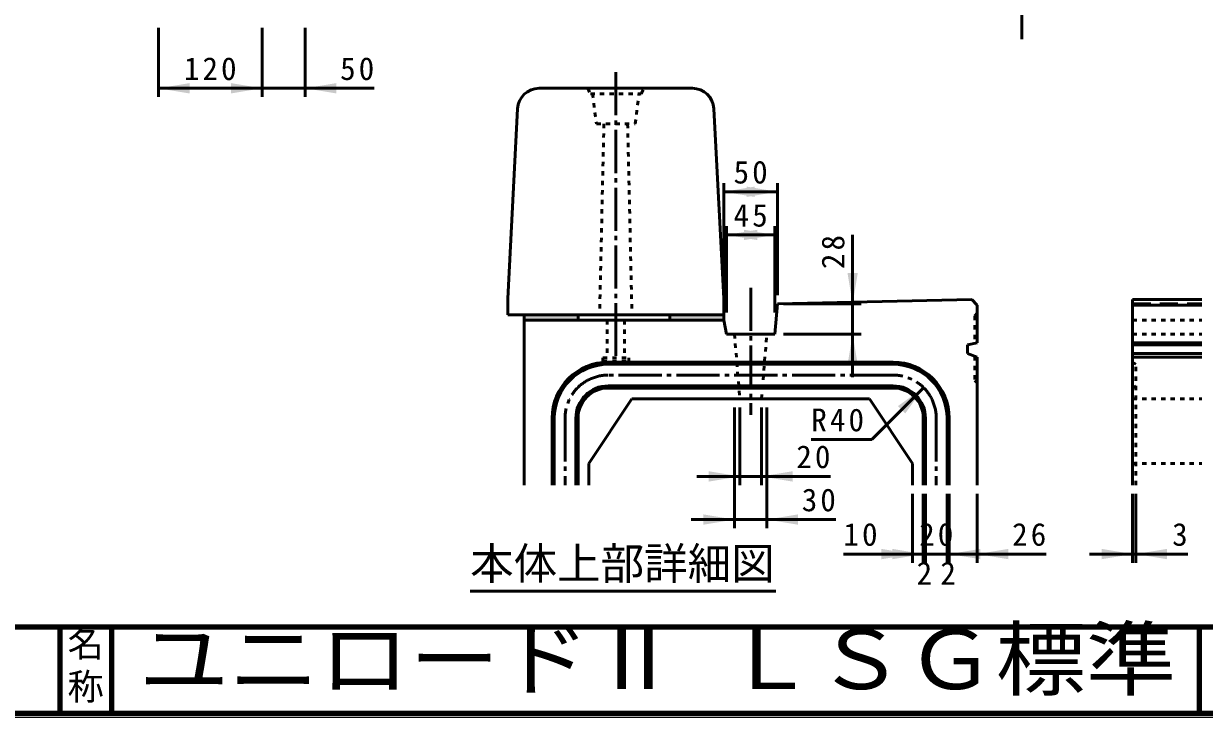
# Model space of a CAD drawing. Units: millimetres, scale not verified. Extents: x 100 to 4105, y 100 to 2870.
# Drawn here: x 1778 to 3146, y 100 to 904 of the extents above; entities that cross this region are included whole.
import ezdxf
from ezdxf.enums import TextEntityAlignment as Align

# ---------------------------------------------------------------- set-up
doc = ezdxf.new("R2010")
doc.units = ezdxf.units.MM
doc.header["$LTSCALE"] = 5
for name, pattern in [('USER1', [2.2, 1, -1.2]), ('USER2', [13.4, 10, -1.2, 1, -1.2]), ('USER4', [6.3, 4.2, -2.1])]:
    doc.linetypes.add(name, pattern=pattern)
doc.layers.add('V-nasSTD', color=7, linetype='Continuous', lineweight=35)
doc.styles.add('ＭＳ ゴシック', font='')
doc.styles.get('ＭＳ ゴシック').set_extended_font_data('MS Gothic')

msp = doc.modelspace()

# ---------------------------------------------------------------- hatches: boundary and pattern name
at = {"layer": 'V-nasSTD'}
for points in [[(1970.35, 835.38), (1934.35, 829.38), (1970.35, 823.38)], [(2018.35, 823.38), (2054.35, 829.38), (2018.35, 835.38)], [(2140.35, 835.38), (2104.35, 829.38), (2140.35, 823.38)], [(2625.086, 715.376), (2589.086, 709.376), (2625.086, 703.376)], [(2615.586, 703.376), (2651.586, 709.376), (2615.586, 715.376)], [(2628.211, 665.376), (2592.211, 659.376), (2628.211, 653.376)], [(2612.461, 653.376), (2648.461, 659.376), (2612.461, 665.376)], [(2744.461, 615.376), (2738.461, 579.376), (2732.461, 615.376)], [(2420.336, 560.626), (2420.336, 566.876), (2357.836, 566.876), (2357.836, 560.626)], [(2589.086, 560.626), (2589.086, 566.876), (2526.586, 566.876), (2526.586, 560.626)], [(2744.461, 508.376), (2738.461, 544.376), (2732.461, 508.376)], [(2799.478, 452.533), (2820.691, 482.231), (2790.993, 461.018)], [(2571.836, 373.376), (2607.836, 379.376), (2571.836, 385.376)], [(2668.836, 385.376), (2632.836, 379.376), (2668.836, 373.376)], [(2565.586, 323.376), (2601.586, 329.376), (2565.586, 335.376)], [(2675.086, 335.376), (2639.086, 329.376), (2675.086, 323.376)], [(2771.836, 283.376), (2807.836, 289.376), (2771.836, 295.376)], [(2784.336, 283.376), (2820.336, 289.376), (2784.336, 295.376)], [(2886.336, 295.376), (2850.336, 289.376), (2886.336, 283.376)], [(2918.836, 295.376), (2882.836, 289.376), (2918.836, 283.376)], [(3026.836, 283.376), (3062.836, 289.376), (3026.836, 295.376)], [(3102.586, 295.376), (3066.586, 289.376), (3102.586, 283.376)]]:
    msp.add_hatch(color=256, dxfattribs=at).paths.add_polyline_path(points)

# ---------------------------------------------------------------- linework, layer by layer
at = {"layer": 'V-nasSTD', "linetype": 'USER2', "lineweight": 50}
for p, q in [((2934.35, 1606.38), (2934.35, 884.38)), ((2464.086, 848.126), (2464.086, 548.126)), ((2620.336, 598.126), (2620.336, 450.626)), ((2464.086, 569.376), (2464.086, 513.126)), ((2785.336, 496.876), (2455.336, 496.876)), ((2405.336, 446.876), (2405.336, 369.376)), ((2835.336, 446.876), (2835.336, 369.376))]:
    msp.add_line(p, q, dxfattribs=at)
at = {"layer": 'V-nasSTD', "lineweight": 50}
for p, q in [((1934.35, 899.38), (1934.35, 819.38)), ((2054.35, 899.38), (2054.35, 819.38)), ((2104.35, 899.38), (2104.35, 819.38)), ((1934.35, 829.38), (2054.35, 829.38)), ((2054.35, 829.38), (2104.35, 829.38)), ((2184.35, 829.38), (2104.35, 829.38)), ((2375.337, 829.376), (2552.835, 829.376)), ((2350.37, 805.657), (2339.086, 585.626)), ((2589.086, 585.626), (2577.802, 805.657)), ((2589.086, 589.376), (2589.086, 719.376)), ((2589.086, 589.376), (2589.086, 719.376)), ((2651.586, 589.376), (2651.586, 719.376)), ((2589.086, 709.376), (2651.586, 709.376)), ((2592.211, 569.376), (2592.211, 669.376)), ((2592.211, 659.376), (2648.461, 659.376)), ((2648.461, 569.376), (2648.461, 669.376)), ((2738.461, 659.376), (2738.461, 579.376)), ((2339.086, 585.626), (2339.086, 566.876)), ((2589.086, 585.626), (2589.086, 566.876)), ((2651.586, 579.376), (2648.461, 544.376)), ((2651.586, 579.376), (2876.586, 584.376)), ((2658.461, 579.376), (2748.461, 579.376)), ((2738.461, 544.376), (2738.461, 579.376)), ((2876.586, 584.376), (2882.836, 578.126)), ((2882.836, 534.395), (2882.836, 578.126)), ((3062.836, 369.376), (3062.836, 584.376)), ((3062.836, 584.376), (3142.836, 584.376)), ((3062.836, 578.126), (3142.836, 578.126)), ((2339.086, 566.876), (2589.086, 566.876)), ((2357.836, 566.876), (2357.836, 560.626)), ((2420.336, 566.876), (2420.336, 560.626)), ((2526.586, 566.876), (2526.586, 560.626)), ((2589.086, 566.876), (2589.086, 560.626)), ((2357.836, 560.626), (2589.086, 560.626)), ((2357.836, 560.626), (2357.836, 369.376)), ((2589.086, 560.626), (2592.211, 544.376)), ((2592.211, 544.376), (2648.461, 544.376)), ((2658.461, 544.376), (2748.461, 544.376)), ((2738.461, 494.376), (2738.461, 544.376)), ((2871.586, 531.876), (2882.836, 534.395)), ((3062.836, 534.395), (3142.836, 534.395)), ((2871.586, 521.876), (2871.586, 531.876)), ((2871.586, 521.876), (2882.836, 517.678)), ((3062.836, 531.876), (3142.836, 531.876)), ((3062.836, 521.876), (3142.836, 521.876)), ((2785.336, 511.876), (2455.336, 511.876)), ((2785.336, 509.376), (2455.336, 509.376)), ((2882.836, 517.678), (2882.836, 369.376)), ((3062.836, 517.678), (3142.836, 517.678)), ((2785.336, 484.376), (2455.336, 484.376)), ((2785.336, 481.876), (2455.336, 481.876)), ((2760.587, 422.127), (2820.691, 482.231)), ((2482.836, 469.376), (2432.836, 394.376)), ((2482.836, 469.376), (2757.836, 469.376)), ((2757.836, 469.376), (2807.836, 394.376)), ((2601.586, 459.376), (2601.586, 319.376)), ((2607.836, 459.376), (2607.836, 369.376)), ((2632.836, 459.376), (2632.836, 369.376)), ((2639.086, 459.376), (2639.086, 319.376)), ((2390.336, 446.876), (2390.336, 369.376)), ((2392.836, 446.876), (2392.836, 369.376)), ((2417.836, 446.876), (2417.836, 369.376)), ((2420.336, 446.876), (2420.336, 369.376)), ((2820.336, 369.376), (2820.336, 446.876)), ((2822.836, 446.876), (2822.836, 369.376)), ((2847.836, 446.876), (2847.836, 369.376)), ((2850.336, 369.376), (2850.336, 446.876)), ((2760.587, 422.127), (2690.587, 422.127)), ((2432.836, 394.376), (2432.836, 369.376)), ((2807.836, 394.376), (2807.836, 369.376)), ((2557.836, 379.376), (2607.836, 379.376)), ((2607.836, 379.376), (2632.836, 379.376)), ((2712.836, 379.376), (2632.836, 379.376)), ((2807.836, 359.376), (2807.836, 279.376)), ((2820.336, 359.376), (2820.336, 279.376)), ((2822.836, 359.376), (2822.836, 279.376)), ((2847.836, 359.376), (2847.836, 279.376)), ((2850.336, 359.376), (2850.336, 279.376)), ((2882.836, 359.376), (2882.836, 279.376)), ((3062.836, 359.376), (3062.836, 279.376)), ((3066.586, 359.376), (3066.586, 279.376)), ((2551.586, 329.376), (2601.586, 329.376)), ((2601.586, 329.376), (2639.086, 329.376)), ((2719.086, 329.376), (2639.086, 329.376)), ((2727.836, 289.376), (2807.836, 289.376)), ((2807.836, 289.376), (2820.336, 289.376)), ((2820.336, 289.376), (2822.836, 289.376)), ((2822.836, 289.376), (2847.836, 289.376)), ((2847.836, 289.376), (2850.336, 289.376)), ((2850.336, 289.376), (2882.836, 289.376)), ((2962.836, 289.376), (2882.836, 289.376)), ((3012.836, 289.376), (3062.836, 289.376)), ((3062.836, 289.376), (3066.586, 289.376)), ((3126.586, 289.376), (3066.586, 289.376)), ((2295.368, 246.542), (2649.377, 246.542))]:
    msp.add_line(p, q, dxfattribs=at)
at = {"layer": 'V-nasSTD', "linetype": 'USER1', "lineweight": 50}
for p, q in [((2431.586, 829.376), (2434.711, 823.126)), ((2434.711, 823.126), (2493.461, 823.126)), ((2437.211, 823.126), (2441.586, 788.126)), ((2486.586, 788.126), (2490.961, 823.126)), ((2493.461, 823.126), (2496.586, 829.376)), ((2441.586, 788.126), (2486.586, 788.126)), ((2450.336, 788.126), (2445.336, 566.876)), ((2477.836, 788.126), (2482.836, 566.876)), ((2879.961, 565.626), (2882.836, 568.501)), ((2879.961, 565.626), (2879.961, 533.751)), ((2454.086, 560.626), (2454.086, 516.876)), ((2474.086, 560.626), (2474.086, 516.876)), ((3062.836, 560.626), (3142.836, 560.626)), ((2601.586, 544.376), (2607.836, 469.376)), ((2632.836, 469.376), (2639.086, 544.376)), ((3062.836, 544.376), (3142.836, 544.376)), ((2449.086, 516.876), (2479.086, 516.876)), ((2449.086, 516.876), (2449.086, 513.126)), ((2449.086, 513.126), (2479.086, 513.126)), ((2479.086, 516.876), (2479.086, 513.126)), ((2879.961, 518.751), (2879.961, 490.626)), ((3066.586, 509.376), (3062.836, 511.876)), ((3066.586, 369.376), (3066.586, 509.376)), ((2879.961, 490.626), (2882.836, 487.751)), ((3062.836, 481.876), (3066.586, 484.376)), ((3062.836, 469.376), (3142.836, 469.376)), ((3062.836, 394.376), (3142.836, 394.376))]:
    msp.add_line(p, q, dxfattribs=at)
at = {"layer": 'V-nasSTD', "linetype": 'USER4', "lineweight": 50}
msp.add_line((3062.836, 579.376), (3142.836, 579.376), dxfattribs=at)
at = {"layer": 'V-nasSTD', "lineweight": 100}
for p, q in [((105, 205), (4100, 205)), ((1820, 205), (1820, 105)), ((1880, 205), (1880, 105)), ((3140, 205), (3140, 105)), ((105, 105), (4100, 105))]:
    msp.add_line(p, q, dxfattribs=at)
at = {"layer": 'V-nasSTD', "lineweight": 13}
msp.add_lwpolyline([(100, 100), (100, 2870), (4105, 2870), (4105, 100)], close=True, dxfattribs=at)
at = {"layer": 'V-nasSTD', "lineweight": 50}
for centre, radius, start, end in [((2375.337, 804.376), 25, 90, 177.06433), ((2552.835, 804.376), 25, 2.93567, 90), ((2455.336, 446.876), 65, 90, 180), ((2455.336, 446.876), 62.5, 90, 180), ((2785.336, 446.876), 65, 0, 90), ((2785.336, 446.876), 62.5, 0, 90), ((2455.336, 446.876), 37.5, 90, 180), ((2455.336, 446.876), 35, 90, 180), ((2785.336, 446.876), 37.5, 0, 90), ((2785.336, 446.876), 35, 0, 90)]:
    msp.add_arc(centre, radius, start, end, dxfattribs=at)
at = {"layer": 'V-nasSTD', "linetype": 'USER2', "lineweight": 50}
for centre, start, end in [((2455.336, 446.876), 90, 180), ((2785.336, 446.876), 0, 90)]:
    msp.add_arc(centre, 50, start, end, dxfattribs=at)

# ---------------------------------------------------------------- texts
at = {"layer": 'V-nasSTD', "style": 'ＭＳ ゴシック'}
for s, height, p in [('3', 26.39, (3108.586, 325.376)), ('本体上部詳細図', 36.95, (2295.368, 296.942)), ('2', 26.39, (2812.586, 280.376)), ('2', 26.39, (2840.086, 280.376)), ('名', 30.79, (1828.982, 200.999)), ('称', 30.79, (1828.976, 151.01))]:
    msp.add_text(s, height=height, dxfattribs=at).set_placement(p, align=Align.TOP_LEFT)
at = {"layer": 'V-nasSTD', "style": 'ＭＳ ゴシック', "width": 1.1}
msp.add_text('ユニロードⅡ ＬＳＧ標準', height=69.65, dxfattribs=at).set_placement((1911.5, 202.47), align=Align.TOP_LEFT)
at = {"layer": 'V-nasSTD', "char_height": 26.39, "attachment_point": 1, "style": 'ＭＳ ゴシック'}
for s, insert in [('\\T1.2;120', (1963.75, 865.38)), ('\\T1.2;50', (2144.75, 865.377)), ('\\T1.2;50', (2600.536, 745.376)), ('\\T1.2;45', (2600.536, 695.376)), ('\\T1.2;R40', (2690.587, 458.127)), ('\\T1.2;20', (2673.236, 415.376)), ('\\T1.2;30', (2679.486, 365.376)), ('\\T1.2;10', (2727.836, 325.376)), ('\\T1.2;20', (2815.536, 325.376)), ('\\T1.2;26', (2923.236, 325.376))]:
    msp.add_mtext(s, dxfattribs=dict(at, insert=insert))
at = {"layer": 'V-nasSTD', "insert": (2702.461, 619.776), "char_height": 26.39, "attachment_point": 1, "rotation": 90, "style": 'ＭＳ ゴシック'}
msp.add_mtext('\\T1.2;28', dxfattribs=at)

doc.saveas('drawing.dxf')
